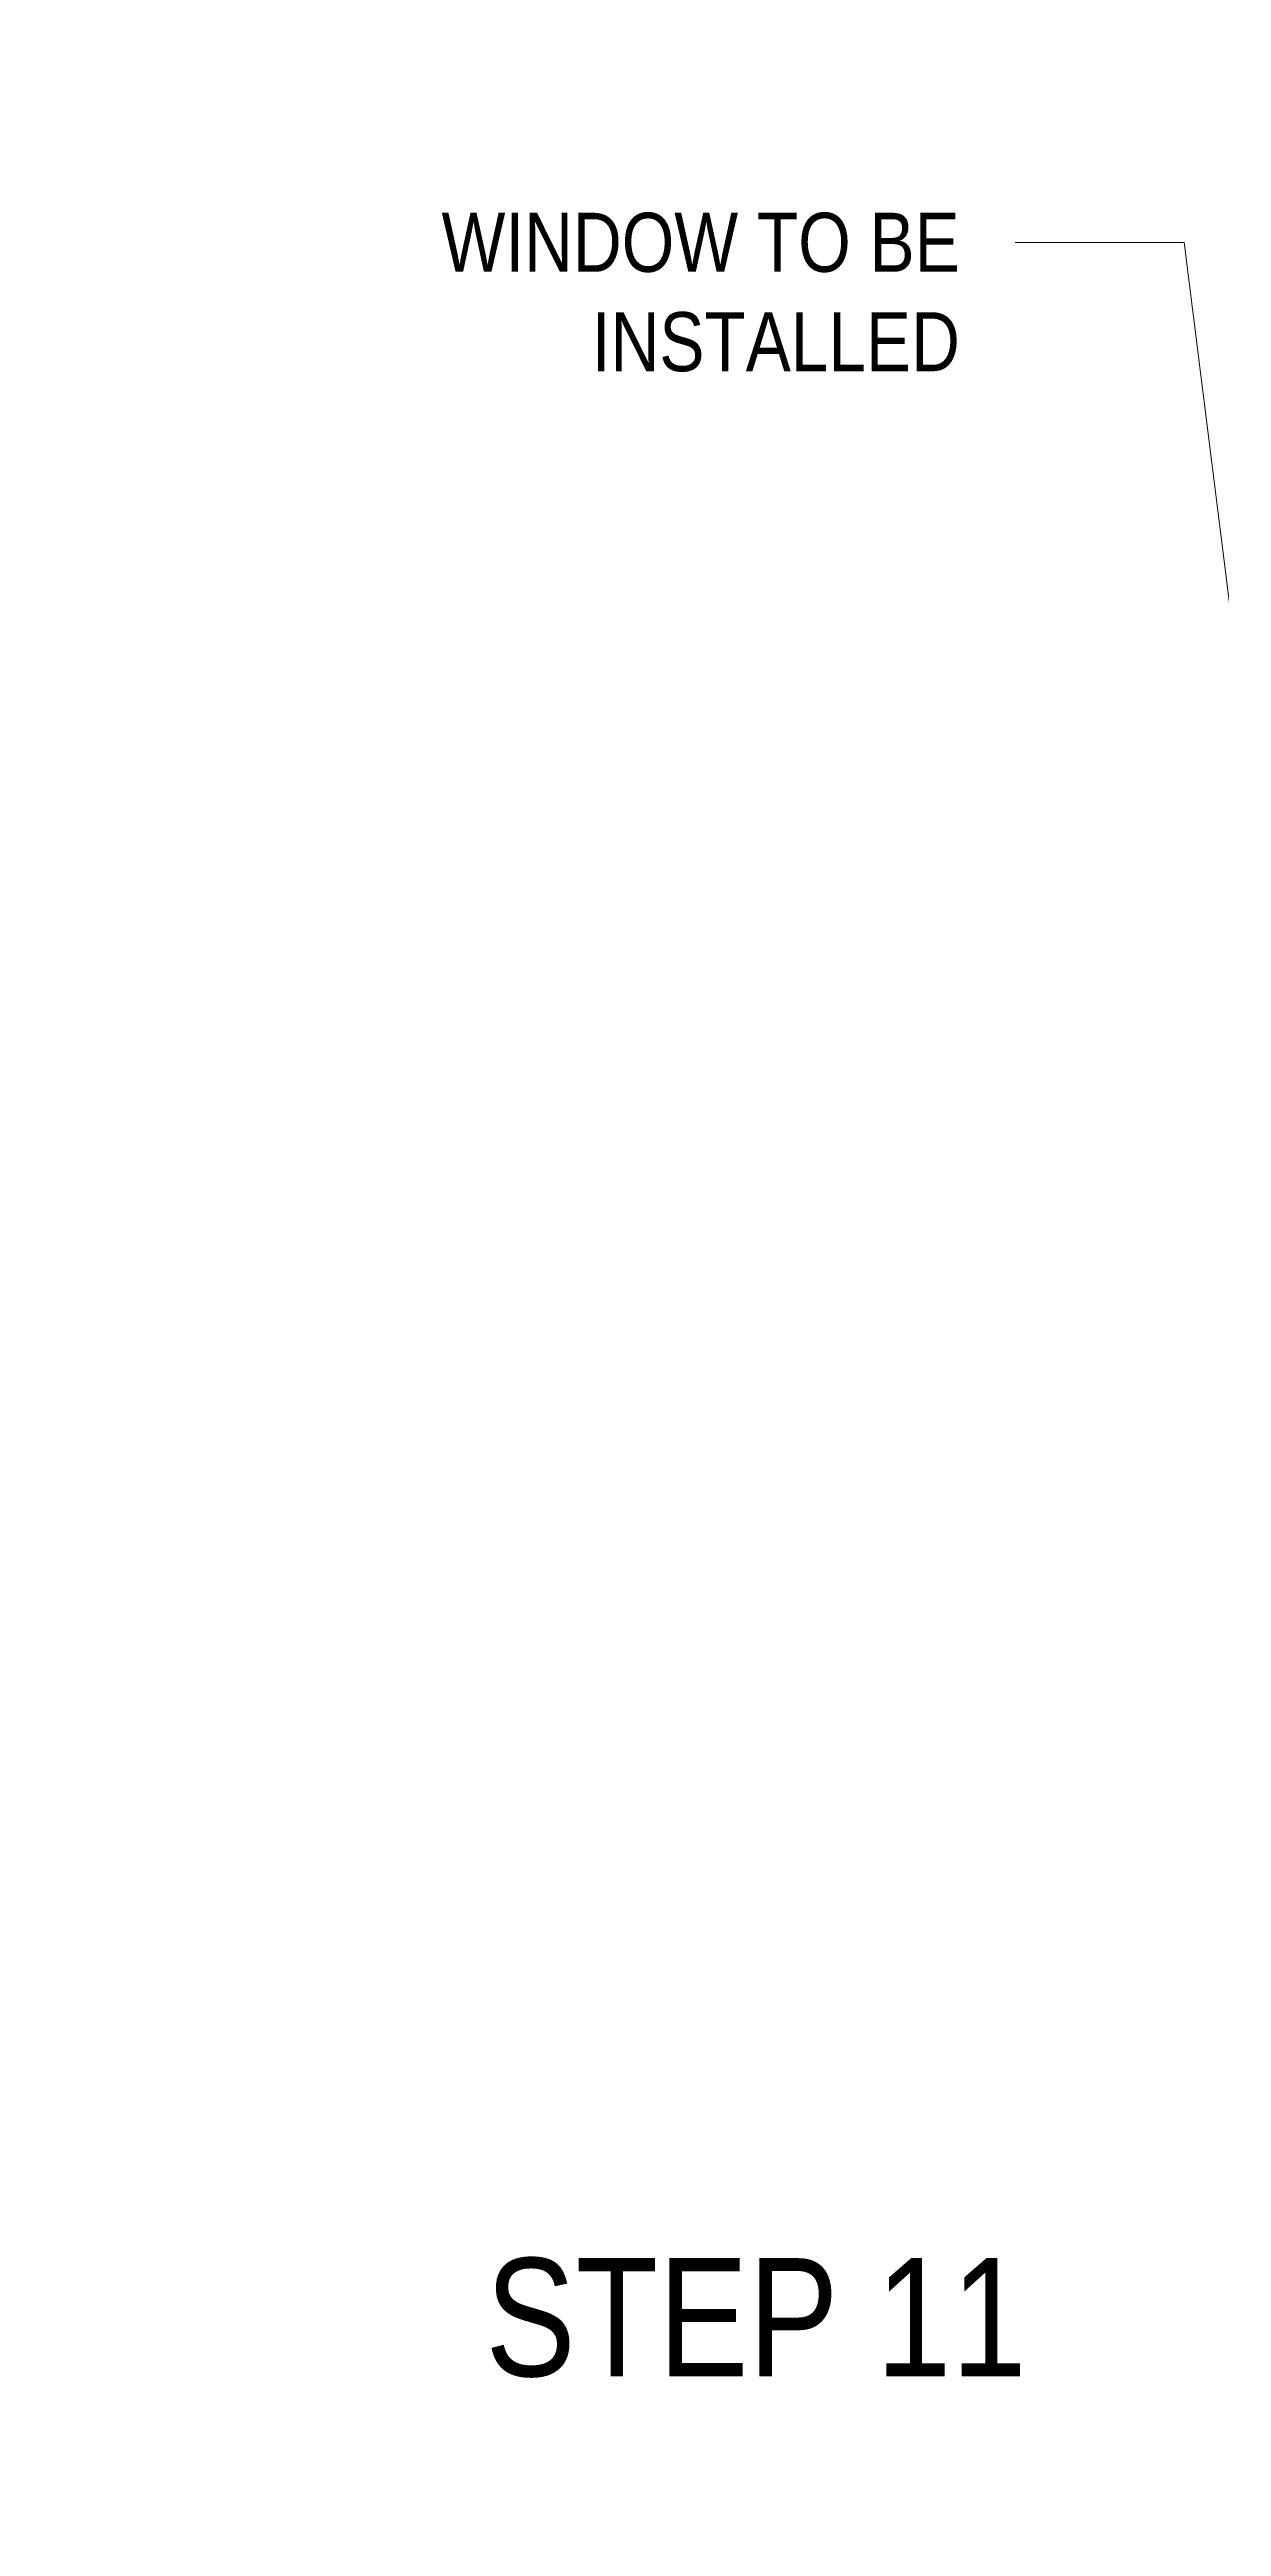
# Model space of a CAD drawing. Extents: x -1337 to 5791, y -3809 to 1769.
# Drawn here: x -440.9 to -217.5, y -3066.7 to -2594.5 of the extents above; entities that cross this region are included whole.
import ezdxf

# ---------------------------------------------------------------- set-up
doc = ezdxf.new("R2010")
doc.units = 0
doc.header["$MEASUREMENT"] = 0
doc.layers.add('.ATI-TEXT', color=7, linetype='Continuous', lineweight=0)
doc.layers.add('G-ANNO-TTLB', color=7, linetype='Continuous', lineweight=0)

# ---------------------------------------------------------------- blocks, each defined once
blk = doc.blocks.new('Block_49')
at = {"layer": '.ATI-TEXT', "char_height": 0.2, "attachment_point": 7}
for s, insert in [('\\C18;\\c0;\\FArial Narrow|b0|i0|c1;\\H11.249999;\\W1.000000;WINDOW TO BE', (-366.18, -2637.03)), ('\\C18;\\c0;\\FArial Narrow|b0|i0|c1;\\H11.249999;\\W1.000000;INSTALLED', (-337.54, -2655.98))]:
    blk.add_mtext(s, dxfattribs=dict(at, insert=insert))
blk = doc.blocks.new('Block_48')
at = {"layer": '.ATI-TEXT', "true_color": 0x000000, "transparency": 33554687}
h = blk.add_hatch(color=18, dxfattribs=at)
h.dxf.hatch_style = 2
h.paths.add_polyline_path([(-210.57, -2728.19), (-211.03, -2739.59), (-214.29, -2728.66)])
at = {"layer": '.ATI-TEXT', "color": 18, "lineweight": 0, "true_color": 0x000000}
for p, q in [((-224.61, -2631.3), (-256.82, -2631.3)), ((-212.43, -2728.42), (-224.61, -2631.3))]:
    blk.add_line(p, q, dxfattribs=at)
at = {"layer": '.ATI-TEXT'}
blk.add_lwpolyline([(-210.57, -2728.19), (-211.03, -2739.59), (-214.29, -2728.66), (-214.29, -2728.66)], close=True, dxfattribs=at)
blk.add_blockref('Block_49', (0, 0), dxfattribs=at)

msp = doc.modelspace()

# ---------------------------------------------------------------- hatches: boundary and pattern name
at = {"layer": 'G-ANNO-TTLB', "true_color": 0xff00ff, "transparency": 33554687}
h = msp.add_hatch(color=6, dxfattribs=at)
edge = h.paths.add_edge_path()
edge.add_spline(control_points=[(1773.02, -3692.6), (1773.02, -3692.6), (-1156.5, -3692.6), (-1156.5, -3692.6), (-1156.5, -3692.6), (-1156.5, -1235.6), (-1156.5, -1235.6), (-1156.5, -1235.6), (1773.02, -1235.6), (1773.02, -1235.6), (1773.02, -1235.6), (1773.02, -3692.6), (1773.02, -3692.6)], knot_values=[0, 0, 0, 0, 1, 1, 1, 2, 2, 2, 3, 3, 3, 4, 4, 4, 4], degree=3, periodic=0)
edge = h.paths.add_edge_path()
edge.add_spline(control_points=[(-1147.5, -1244.6), (-1147.5, -1244.6), (-1147.5, -3683.6), (-1147.5, -3683.6), (-1147.5, -3683.6), (1764.02, -3683.6), (1764.02, -3683.6), (1764.02, -3683.6), (1764.02, -1244.6), (1764.02, -1244.6), (1764.02, -1244.6), (-1147.5, -1244.6), (-1147.5, -1244.6)], knot_values=[0, 0, 0, 0, 1, 1, 1, 2, 2, 2, 3, 3, 3, 4, 4, 4, 4], degree=3, periodic=0)
edge.add_line((-1147.5, -1244.6), (-1147.5, -1244.6))

# ---------------------------------------------------------------- linework, layer by layer
at = {"layer": 'G-ANNO-TTLB'}
for points in [[(1773.02, -3692.6), (1773.02, -3692.6), (-1156.5, -3692.6), (-1156.5, -3692.6), (-1156.5, -3692.6), (-1156.5, -1235.6), (-1156.5, -1235.6), (-1156.5, -1235.6), (1773.02, -1235.6), (1773.02, -1235.6), (1773.02, -1235.6), (1773.02, -3692.6), (1773.02, -3692.6)], [(-1147.5, -1244.6), (-1147.5, -1244.6), (-1147.5, -3683.6), (-1147.5, -3683.6), (-1147.5, -3683.6), (1764.02, -3683.6), (1764.02, -3683.6), (1764.02, -3683.6), (1764.02, -1244.6), (1764.02, -1244.6), (1764.02, -1244.6), (-1147.5, -1244.6), (-1147.5, -1244.6)]]:
    msp.add_open_spline(points, degree=3, knots=[0, 0, 0, 0, 1, 1, 1, 2, 2, 2, 3, 3, 3, 4, 4, 4, 4], dxfattribs=at)

# ---------------------------------------------------------------- block references
at = {"layer": '.ATI-TEXT'}
msp.add_blockref('Block_48', (0, 0), dxfattribs=at)

# ---------------------------------------------------------------- texts
at = {"layer": '.ATI-TEXT', "insert": (-357.81, -3038.35), "char_height": 0.2, "attachment_point": 7}
msp.add_mtext('\\C18;\\c0;\\FArial Narrow|b0|i0|c1;\\H22.499999;\\W1.000000;STEP 11', dxfattribs=at)

doc.saveas('drawing.dxf')
